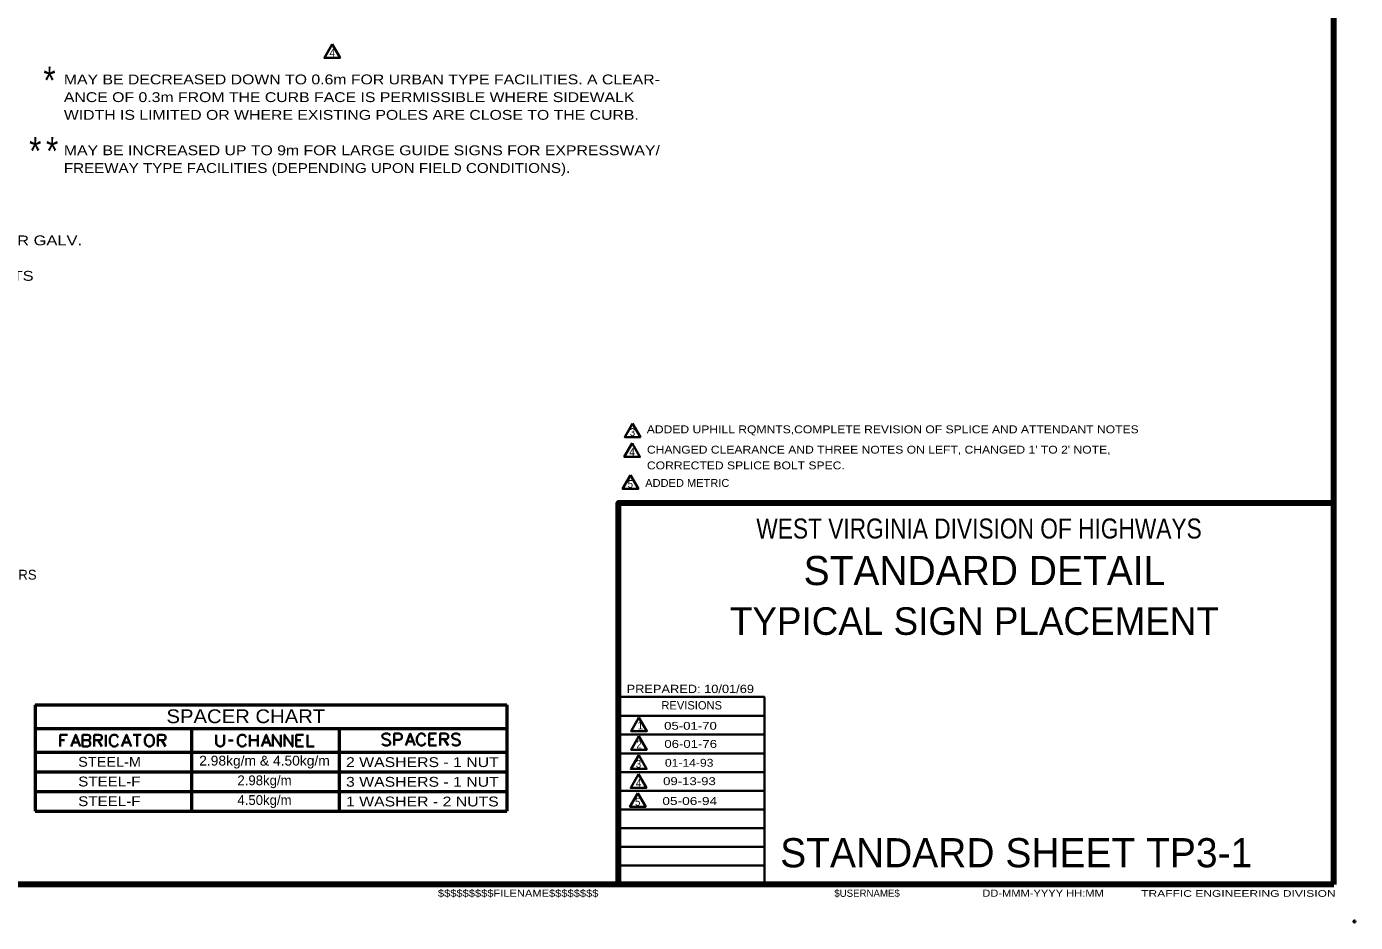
# Model space of a CAD drawing. Extents: x -33 to 823, y -8 to 536.
# Drawn here: x 417.6 to 822.6, y -8.2 to 264.8 of the extents above; entities that cross this region are included whole.
import ezdxf
from ezdxf.enums import TextEntityAlignment as Align

# ---------------------------------------------------------------- set-up
doc = ezdxf.new("R2010")
doc.units = 0
doc.header["$LTSCALE"] = 1.2
doc.header["$PDMODE"] = 32
doc.header["$PDSIZE"] = 0.6
doc.layers.add('1', color=7, linetype='Continuous', lineweight=35)
doc.layers.add('61', color=7, linetype='Continuous', lineweight=35)

msp = doc.modelspace()

# ---------------------------------------------------------------- linework, layer by layer
at = {"layer": '1', "lineweight": 158}
for q in [(815.975, 529.452), (815.975, 119.652), (24.375, 3.352)]:
    msp.add_line((815.975, 3.352), q, dxfattribs=at)
at = {"layer": '1', "lineweight": 13}
msp.add_line((815.975, 3.352), (815.975, 529.452), dxfattribs=at)
at = {"layer": '1', "lineweight": 53}
for p, q in [((420.223, 58.02), (564.024, 58.02)), ((420.223, 58.02), (420.223, 25.62)), ((564.024, 58.02), (564.024, 25.62)), ((420.223, 50.82), (564.024, 50.82)), ((467.84, 50.82), (467.84, 25.62)), ((512.926, 50.82), (512.926, 25.62)), ((420.223, 43.62), (564.024, 43.62)), ((420.223, 37.62), (564.024, 37.62)), ((420.223, 31.62), (564.024, 31.62)), ((420.223, 25.62), (564.024, 25.62))]:
    msp.add_line(p, q, dxfattribs=at)
at = {"layer": '1'}
for p, q in [((642.475, 54.752), (597.975, 54.752)), ((427.816, 48.96), (427.816, 45.36)), ((427.816, 48.96), (430.055, 48.96)), ((434.619, 48.96), (434.619, 45.36)), ((438.191, 48.96), (438.191, 45.36)), ((441.763, 48.96), (441.763, 45.36)), ((450.096, 48.96), (452.506, 48.96)), ((451.315, 48.96), (451.315, 45.36)), ((457.58, 48.96), (457.58, 45.36)), ((485.7, 48.96), (485.7, 45.36)), ((488.109, 48.96), (488.109, 45.36)), ((499.816, 48.96), (499.816, 45.36)), ((499.816, 48.96), (502.056, 48.96)), ((529.591, 49.277), (529.591, 45.677)), ((540.306, 49.277), (540.306, 45.677)), ((540.306, 49.277), (542.545, 49.277)), ((543.708, 49.277), (543.708, 45.677)), ((642.475, 49.052), (597.975, 49.052)), ((427.816, 47.259), (429.205, 47.259)), ((431.671, 46.551), (433.542, 46.551)), ((439.41, 47.259), (440.6, 45.36)), ((447.148, 46.551), (449.019, 46.551)), ((458.799, 47.259), (459.989, 45.36)), ((479.151, 47.146), (480.626, 47.146)), ((485.7, 47.259), (488.109, 47.259)), ((489.725, 46.551), (491.596, 46.551)), ((499.816, 47.259), (501.205, 47.259)), ((499.816, 45.36), (502.056, 45.36)), ((533.616, 46.867), (535.487, 46.867)), ((540.306, 47.576), (541.695, 47.576)), ((540.306, 45.677), (542.545, 45.677)), ((544.927, 47.576), (546.117, 45.677)), ((642.475, 43.252), (597.975, 43.252)), ((642.475, 37.552), (597.975, 37.552)), ((642.475, 31.852), (597.975, 31.852)), ((642.475, 26.152), (597.975, 26.152)), ((642.475, 20.452), (597.975, 20.452)), ((642.475, 14.752), (597.975, 14.752)), ((642.475, 9.052), (597.975, 9.052))]:
    msp.add_line(p, q, dxfattribs=at)
for points in [[(510.762, 259.387), (508.362, 255.23), (513.162, 255.23)], [(602.295, 143.827), (599.895, 139.67), (604.695, 139.67)], [(602.131, 137.762), (599.731, 133.606), (604.531, 133.606)], [(601.66, 128.019), (599.26, 123.862), (604.06, 123.862)], [(604.244, 54.225), (601.844, 50.069), (606.644, 50.069)], [(454.717, 48.96), (454.377, 48.79), (454.008, 48.45), (453.838, 48.11), (453.668, 47.599), (453.668, 46.721), (453.838, 46.211), (454.008, 45.87), (454.377, 45.53), (454.717, 45.36), (455.397, 45.36), (455.737, 45.53), (456.078, 45.87), (456.248, 46.211), (456.418, 46.721), (456.418, 47.599), (456.248, 48.11), (456.078, 48.45), (455.737, 48.79), (455.397, 48.96)], [(604.229, 48.541), (601.829, 44.384), (606.629, 44.384)], [(604.15, 42.715), (601.75, 38.558), (606.55, 38.558)], [(604.127, 36.886), (601.727, 32.729), (606.527, 32.729)], [(603.892, 31.15), (601.492, 26.993), (606.292, 26.993)]]:
    msp.add_lwpolyline(points, close=True, dxfattribs=at)
at = {"layer": '1', "lineweight": 158}
msp.add_lwpolyline([(597.975, 3.352), (597.975, 119.652), (815.975, 119.652)], dxfattribs=at)
at = {"layer": '1'}
for points in [[(642.475, 3.352), (642.475, 60.452), (597.975, 60.452)], [(433.996, 45.36), (432.607, 48.96), (431.218, 45.36)], [(434.619, 48.96), (436.178, 48.96), (436.689, 48.79), (436.859, 48.62), (437.029, 48.28), (437.029, 47.94), (436.859, 47.599), (436.689, 47.429), (436.178, 47.259)], [(438.191, 48.96), (439.75, 48.96), (440.26, 48.79), (440.43, 48.62), (440.6, 48.28), (440.6, 47.94), (440.43, 47.599), (440.26, 47.429), (439.75, 47.259), (438.191, 47.259)], [(445.533, 48.11), (445.363, 48.45), (445.022, 48.79), (444.682, 48.96), (444.002, 48.96), (443.662, 48.79), (443.322, 48.45), (443.123, 48.11), (442.953, 47.599), (442.953, 46.721), (443.123, 46.211), (443.322, 45.87), (443.662, 45.53), (444.002, 45.36), (444.682, 45.36), (445.022, 45.53), (445.363, 45.87), (445.533, 46.211)], [(449.473, 45.36), (448.084, 48.96), (446.695, 45.36)], [(457.58, 48.96), (459.139, 48.96), (459.649, 48.79), (459.819, 48.62), (459.989, 48.28), (459.989, 47.94), (459.819, 47.599), (459.649, 47.429), (459.139, 47.259), (457.58, 47.259)], [(475.438, 48.96), (475.438, 46.381), (475.608, 45.87), (475.977, 45.53), (476.487, 45.36), (476.827, 45.36), (477.337, 45.53), (477.678, 45.87), (477.848, 46.381), (477.848, 48.96)], [(484.537, 48.11), (484.367, 48.45), (484.027, 48.79), (483.687, 48.96), (483.007, 48.96), (482.667, 48.79), (482.326, 48.45), (482.128, 48.11), (481.958, 47.599), (481.958, 46.721), (482.128, 46.211), (482.326, 45.87), (482.667, 45.53), (483.007, 45.36), (483.687, 45.36), (484.027, 45.53), (484.367, 45.87), (484.537, 46.211)], [(492.049, 45.36), (490.66, 48.96), (489.271, 45.36)], [(492.673, 45.36), (492.673, 48.96), (495.082, 45.36), (495.082, 48.96)], [(496.244, 45.36), (496.244, 48.96), (498.654, 45.36), (498.654, 48.96)], [(503.218, 48.96), (503.218, 45.36), (505.287, 45.36)], [(528.429, 48.766), (528.089, 49.107), (527.579, 49.277), (526.898, 49.277), (526.388, 49.107), (526.019, 48.766), (526.019, 48.426), (526.19, 48.086), (526.388, 47.916), (526.728, 47.746), (527.749, 47.406), (528.089, 47.207), (528.259, 47.037), (528.429, 46.697), (528.429, 46.187), (528.089, 45.847), (527.579, 45.677), (526.898, 45.677), (526.388, 45.847), (526.019, 46.187)], [(529.591, 49.277), (531.15, 49.277), (531.66, 49.107), (531.831, 48.936), (532.001, 48.596), (532.001, 48.086), (531.831, 47.746), (531.66, 47.576), (531.15, 47.406), (529.591, 47.406)], [(535.941, 45.677), (534.552, 49.277), (533.163, 45.677)], [(539.144, 48.426), (538.974, 48.766), (538.634, 49.107), (538.293, 49.277), (537.613, 49.277), (537.273, 49.107), (536.933, 48.766), (536.734, 48.426), (536.564, 47.916), (536.564, 47.037), (536.734, 46.527), (536.933, 46.187), (537.273, 45.847), (537.613, 45.677), (538.293, 45.677), (538.634, 45.847), (538.974, 46.187), (539.144, 46.527)], [(543.708, 49.277), (545.267, 49.277), (545.777, 49.107), (545.947, 48.936), (546.117, 48.596), (546.117, 48.256), (545.947, 47.916), (545.777, 47.746), (545.267, 47.576), (543.708, 47.576)], [(549.689, 48.766), (549.349, 49.107), (548.838, 49.277), (548.158, 49.277), (547.648, 49.107), (547.279, 48.766), (547.279, 48.426), (547.449, 48.086), (547.648, 47.916), (547.988, 47.746), (549.008, 47.406), (549.349, 47.207), (549.519, 47.037), (549.689, 46.697), (549.689, 46.187), (549.349, 45.847), (548.838, 45.677), (548.158, 45.677), (547.648, 45.847), (547.279, 46.187)], [(434.619, 47.259), (436.178, 47.259), (436.689, 47.089), (436.859, 46.891), (437.029, 46.551), (437.029, 46.04), (436.859, 45.7), (436.689, 45.53), (436.178, 45.36), (434.619, 45.36)]]:
    msp.add_lwpolyline(points, dxfattribs=at)
msp.add_point((822.275, -7.948), dxfattribs=at)
at = {"layer": '61', "lineweight": 53}
for q in [(663.275, 3.352), (663.275, 3.352), (663.275, 3.352), (663.575, 3.352), (663.575, 3.352)]:
    msp.add_line((815.975, 3.352), q, dxfattribs=at)

# ---------------------------------------------------------------- texts
at = {"layer": '1'}
for s, height, width, p in [('4', 2.4, 0.95, (509.917, 255.536)), ('*', 8.4, 0.85, (422.741, 244.178)), ('MAY BE DECREASED DOWN TO 0.6m FOR URBAN TYPE FACILITIES. A CLEAR-', 3, 1.2, (428.987, 247.155)), ('ANCE OF 0.3m FROM THE CURB FACE IS PERMISSIBLE WHERE SIDEWALK', 3, 1.2, (428.987, 241.755)), ('WIDTH IS LIMITED OR WHERE EXISTING POLES ARE CLOSE TO THE CURB.', 3, 1.2, (428.987, 236.355)), ('*', 8.4, 0.85, (418.404, 222.681)), ('*', 8.4, 0.85, (423.558, 222.667)), ('MAY BE INCREASED UP TO 9m FOR LARGE GUIDE SIGNS FOR EXPRESSWAY/', 3, 1.2, (428.987, 225.555)), ('FREEWAY TYPE FACILITIES (DEPENDING UPON FIELD CONDITIONS).', 3, 1.15, (428.987, 220.155)), ('FIVE - 38.1mmx7.94mm 0 DIAMETER GALV.', 3, 1.25, (332.546, 198.099)), ('OR GALV. A325 BOLTS (TWO BOLTS', 3, 1.25, (332.546, 187.299)), ('3', 2.4, 0.9, (601.45, 139.975)), ('ADDED UPHILL RQMNTS,COMPLETE REVISION OF SPLICE AND ATTENDANT NOTES', 2.4, 1.15, (606.615, 140.821)), ('4', 2.4, 0.95, (601.286, 133.911)), ("CHANGED CLEARANCE AND THREE NOTES ON LEFT, CHANGED 1' TO 2' NOTE,", 2.4, 1.15, (606.665, 134.625)), ('CORRECTED SPLICE BOLT SPEC.', 2.4, 1.15, (606.665, 129.825)), ('5', 2.4, 0.9, (600.815, 124.168)), ('ADDED METRIC', 2.4, 1.05, (606.143, 124.476)), ('PREPARED: 10/01/69', 2.537, 1.15, (600.475, 61.652)), ('SPACER CHART', 4.2, 1.1, (460.247, 52.481)), ('2', 2.4, 0.9, (603.478, 44.784)), ('STEEL-M', 3, 1.1, (433.353, 39.195)), ('3', 2.4, 0.9, (603.305, 38.864)), ('STEEL-F', 3, 1.15, (433.353, 33.195)), ('4', 2.4, 0.95, (603.282, 33.034)), ('STEEL-F', 3, 1.15, (433.353, 27.195)), ('5', 2.4, 0.9, (603.047, 27.298)), ('$$$$$$$$$FILENAME$$$$$$$$', 2.2, 1.15, (542.975, -0.448)), ('DD-MMM-YYYY HH:MM', 2.2, 1.15, (708.875, -0.448)), ('TRAFFIC ENGINEERING DIVISION', 2.031, 1.35, (757.275, -0.448))]:
    msp.add_text(s, height=height, dxfattribs=dict(at, width=width)).set_placement(p)
for s, height, width, p in [('WEST VIRGINIA DIVISION OF HIGHWAYS', 6.089, 0.85, (707.875, 108.752)), ('05-01-70', 2.4, 1.25, (619.943, 50.462)), ('06-01-76', 2.4, 1.25, (619.997, 44.946)), ('2.98kg/m & 4.50kg/m', 3, 1.05, (490.122, 39.554)), ('2 WASHERS - 1 NUT', 3, 1.2, (538.238, 39.099)), ('01-14-93', 2.4, 1.15, (619.546, 39.195)), ('3 WASHERS - 1 NUT', 3, 1.2, (538.238, 33.099)), ('09-13-93', 2.4, 1.25, (619.624, 33.6)), ('1 WASHER - 2 NUTS', 3, 1.2, (538.238, 27.099)), ('05-06-94', 2.4, 1.3, (619.712, 27.55))]:
    msp.add_text(s, height=height, dxfattribs=dict(at, width=width)).set_placement(p, align=Align.CENTER)
for s, height, p in [('STANDARD DETAIL', 8.881, (709.525, 94.552)), ('TYPICAL SIGN PLACEMENT', 8.391, (706.459, 79.392)), ('2.98kg/m', 3, (490.122, 33.554)), ('4.50kg/m', 3, (490.122, 27.554))]:
    msp.add_text(s, height=height, dxfattribs=at).set_placement(p, align=Align.CENTER)
for s, height, p in [('SPACERS', 3, (401.506, 96.222)), ('REVISIONS', 2.537, (611.075, 56.652)), ('1', 2.4, (603.774, 50.562)), ('STANDARD SHEET TP3-1 ', 8.881, (647.275, 8.552)), ('$USERNAME$', 2.2, (663.775, -0.448))]:
    msp.add_text(s, height=height, dxfattribs=at).set_placement(p)

doc.saveas('drawing.dxf')
